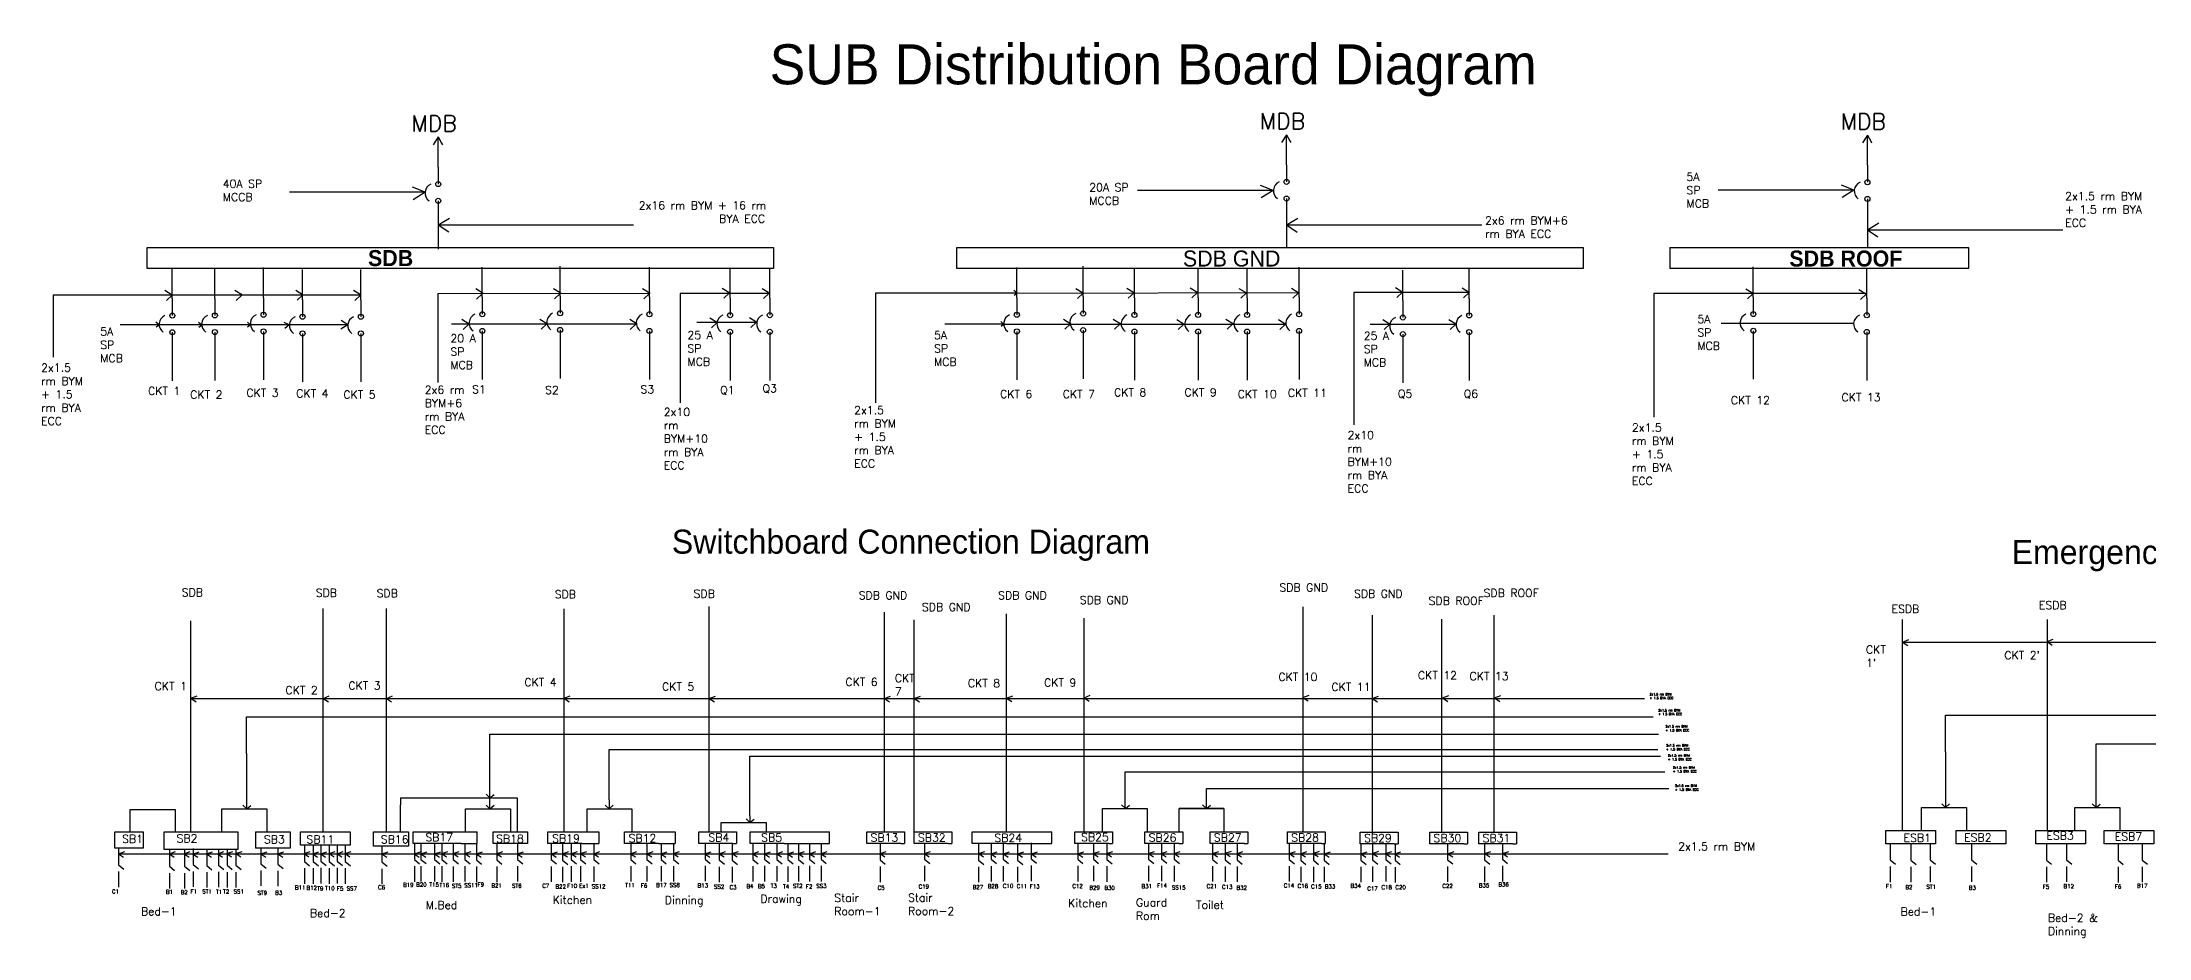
# Model space of a CAD drawing. Header units: inches. Extents: x 2471 to 10798, y -852 to 2323.
# Drawn here: x 2471 to 5631, y -852 to 490 of the extents above; entities that cross this region are included whole.
import ezdxf

# ---------------------------------------------------------------- set-up
doc = ezdxf.new("R2010")
doc.units = ezdxf.units.IN
doc.header["$LTSCALE"] = 20
doc.header["$MEASUREMENT"] = 0
doc.layers.add('Sub Distribution Board', color=250, linetype='Continuous')
doc.layers.add('Switchboard', color=250, linetype='Continuous')
doc.styles.get("Standard").update_dxf_attribs({"font": 'simplex.shx', "height": 6})

# ---------------------------------------------------------------- blocks, each defined once
blk = doc.blocks.new('CKT Breaker')
at = {"layer": 'Sub Distribution Board'}
for p, q in [((0, -45.2), (0, 0)), ((0, -131.9), (0, -168.4))]:
    blk.add_line(p, q, dxfattribs=at)
at = {"layer": 'Switchboard'}
for p, q in [((0, -45.2), (0, -38.3)), ((0, -45.2), (0, -70.7)), ((0, -95.7), (0, -121.5)), ((0, -121.5), (0, -131.9))]:
    blk.add_line(p, q, dxfattribs=at)
for centre in [(0, -70.7), (0, -95.7)]:
    blk.add_circle(centre, 3.77, dxfattribs=at)
blk.add_arc((-5.5, -83.9), 14.3, 113.0456, 235.2664, dxfattribs=at)

msp = doc.modelspace()

# ---------------------------------------------------------------- linework, layer by layer
at = {"layer": 'Sub Distribution Board'}
for p, q in [((3065, 348.2), (3057.6, 336.4)), ((3065, 348.2), (3069.9, 339.1)), ((4337.3, 351.6), (4329.8, 339.7)), ((4337.3, 351.6), (4342.2, 342.4)), ((5208.4, 351), (5200.9, 339.2)), ((5208.4, 351), (5213.3, 341.8)), ((3069.9, 339.1), (3071.3, 336.5)), ((4342.2, 342.4), (4343.6, 339.8)), ((5213.3, 341.8), (5214.7, 339.3)), ((3045.2, 265.4), (2841.9, 265.4)), ((3045.2, 265.4), (3026.4, 272.8)), ((3045.2, 265.4), (3027.3, 254.2)), ((4317.1, 268.1), (4113.7, 268.1)), ((4317.1, 268.1), (4298.2, 275.5)), ((4317.1, 268.1), (4299.2, 256.9)), ((5188.2, 268.7), (4984.8, 268.7)), ((5188.2, 268.7), (5169.3, 276.1)), ((5188.2, 268.7), (5170.3, 257.5)), ((3065, 216.3), (3081.9, 226.6)), ((4337.3, 216.3), (4354.2, 226.6)), ((3065, 216.3), (3357.9, 216.3)), ((3065, 216.3), (3080.8, 205.8)), ((4337.3, 216.3), (4630.2, 216.3)), ((4337.3, 216.3), (4353, 205.7)), ((5208.4, 209.1), (5225.3, 219.3)), ((5208.4, 209.1), (5501.3, 209.1)), ((5208.4, 209.1), (5224.2, 198.5)), ((2628.6, 182.6), (3567.9, 182.6)), ((2628.6, 151.1), (2628.6, 182.6)), ((3567.9, 182.6), (3567.9, 151.1)), ((3842.7, 182.6), (4781.9, 182.6)), ((3842.7, 151.1), (3842.7, 182.6)), ((4781.9, 182.6), (4781.9, 151.1)), ((4912.2, 182.6), (5360.2, 182.6)), ((3567.9, 151.1), (2628.6, 151.1)), ((4781.9, 151.1), (3842.7, 151.1)), ((5360.2, 151.1), (4912.2, 151.1)), ((2949.1, 111.3), (2487.4, 111.3)), ((2487.4, 111.3), (2487.4, 17.9)), ((2666.2, 111.3), (2655, 118.2)), ((2666.2, 111.3), (2657.7, 103.3)), ((2771.3, 111.3), (2760.1, 118.2)), ((2770.5, 111), (2762, 103)), ((2862.6, 111.3), (2851.3, 118.2)), ((2861.8, 111.4), (2853.2, 103.4)), ((2949.3, 111.3), (2938.1, 118.2)), ((2948.6, 110.9), (2940, 103)), ((3064.5, 113.5), (3064.5, 15.3)), ((3132.5, 113.5), (3121.3, 120.4)), ((3130.9, 113), (3122.4, 105.1)), ((3249.3, 113.5), (3238, 120.4)), ((3248.1, 113.4), (3239.6, 105.5)), ((3382.6, 113.5), (3371.4, 120.4)), ((3381.6, 113.6), (3373.1, 105.6)), ((3502.2, 114), (3491, 121)), ((3501.6, 114.5), (3493.1, 106.5)), ((3562.1, 113.7), (3550.9, 120.6)), ((3561.5, 114.2), (3553, 106.2)), ((3933, 114.1), (3928.3, 118.1)), ((3933, 114.1), (3928.6, 110.8)), ((4032.6, 113.6), (4021.4, 120.5)), ((4032, 114), (4023.5, 106.1)), ((4109.1, 114.2), (4097.8, 121.2)), ((4108.5, 114.7), (4099.9, 106.7)), ((4204.1, 114.8), (4192.9, 121.7)), ((4203.5, 115.2), (4195, 107.3)), ((4277.6, 113.9), (4266.4, 120.8)), ((4277, 114.4), (4268.5, 106.4)), ((4355.8, 114.3), (4344.5, 121.3)), ((4355.2, 114.8), (4346.7, 106.8)), ((4511.7, 115.2), (4500.5, 122.2)), ((4511.2, 115.7), (4502.6, 107.7)), ((4611.6, 114.5), (4600.4, 121.5)), ((4611, 115), (4602.5, 107)), ((5037.5, 113.1), (5026.3, 120)), ((5036.9, 113.5), (5028.4, 105.6)), ((5207, 112.3), (5195.7, 119.3)), ((5206.4, 112.8), (5197.9, 104.8)), ((2929.3, 66.4), (2587.9, 66.4)), ((2646.4, 66.4), (2641.4, 66.4)), ((2646.4, 66.4), (2641.6, 70.4)), ((2646.4, 66.4), (2642, 63.1)), ((2710.2, 66.2), (2705.5, 70.2)), ((2710.2, 66.2), (2705.8, 62.8)), ((2783.4, 66.5), (2778.7, 70.5)), ((2783.4, 66.5), (2779, 63.1)), ((2841.6, 66.4), (2833.7, 70.3)), ((2841.6, 66.4), (2834.7, 60.9)), ((2929.3, 66.4), (2919.1, 60)), ((2929.3, 66.4), (2919.5, 73.3)), ((3363.4, 67.8), (3085.1, 67.8)), ((3111.6, 67.8), (3100.4, 74.7)), ((3111, 67.6), (3102.5, 59.6)), ((3228.7, 67.8), (3217.5, 74.7)), ((3228.1, 68.2), (3219.6, 60.3)), ((3363.4, 67.8), (3352.2, 74.7)), ((3361.1, 67.6), (3352.6, 59.6)), ((3483.7, 69.5), (3472.5, 76.4)), ((3483.2, 69.9), (3474.6, 62)), ((3543, 69.9), (3531.8, 76.9)), ((3542.4, 70.4), (3533.9, 62.4)), ((3913.4, 67.6), (3908.7, 71.6)), ((3913.4, 67.6), (3909, 64.2)), ((4013.9, 67.8), (4002.6, 74.8)), ((4013.3, 68.3), (4004.8, 60.3)), ((4088.5, 67.8), (4077.3, 74.8)), ((4087.9, 68.3), (4079.4, 60.3)), ((4183.9, 67.3), (4172.7, 74.2)), ((4183.4, 67.8), (4174.8, 59.8)), ((4257.5, 67.8), (4246.3, 74.8)), ((4256.9, 68.3), (4248.4, 60.3)), ((4336.4, 67.3), (4325.2, 74.2)), ((4335.9, 67.8), (4327.3, 59.8)), ((4492.7, 67), (4481.5, 74)), ((4492.1, 67.5), (4483.6, 59.5)), ((4591.9, 67), (4580.7, 74)), ((4591.3, 67.5), (4582.8, 59.5)), ((3064.5, 15.3), (3064.5, -19.8)), ((3092.3, -693.3), (3099.6, -693.3)), ((3099.6, -710.6), (3092.3, -710.6))]:
    msp.add_line(p, q, dxfattribs=at)
at = {"layer": 'Switchboard'}
for p, q in [((4912.2, 182.6), (4912.2, 151.1)), ((5360.2, 182.6), (5360.2, 151.1)), ((3064.5, 113.5), (3381.7, 114)), ((3562.3, 113.5), (3427.6, 113.5)), ((3427.6, 113.5), (3427.6, -50.5)), ((3932.9, 114.1), (3720.8, 114.1)), ((3720.8, 114.1), (3720.8, -50.5)), ((3932.9, 114.3), (4356, 114.9)), ((4611.3, 115.3), (4438.4, 115.3)), ((4438.4, 115.3), (4438.4, -83.3)), ((4917.3, 113.4), (4888.3, 113.4)), ((4888.3, 113.4), (4888.3, -71.6)), ((5207.5, 113.4), (4917.3, 113.4)), ((3464.2, 70.2), (3452.9, 70.2)), ((3542.7, 70.2), (3464.2, 70.2)), ((3913.1, 67.7), (3825, 67.7)), ((3913.4, 67.6), (4336.3, 67.6)), ((4462.7, 67.6), (4591.4, 67.6)), ((5187.7, 68.5), (4989, 68.5)), ((2694.1, -470.7), (2694.1, -377.3)), ((2892.4, -470.7), (2892.4, -358.4)), ((2987.3, -470.7), (2987.3, -358.5)), ((3253.7, -470.7), (3253.7, -358.9)), ((3471.5, -470.5), (3471.5, -355.5)), ((3734.1, -470.5), (3734.1, -364.2)), ((3778.7, -470.5), (3778.7, -375.8)), ((3917.1, -470.5), (3917.1, -366.8)), ((4033.7, -470.5), (4033.7, -373)), ((4362.4, -470.5), (4362.4, -356.2)), ((4466.4, -474.2), (4466.4, -368.7)), ((4569.9, -471.2), (4569.9, -374.7)), ((4648.5, -471.2), (4648.5, -368.7)), ((5260.8, -468.7), (5260.8, -375.2)), ((5478.7, -468.7), (5478.7, -375.2)), ((5260.8, -408.9), (6884.4, -408.9)), ((5261.2, -408.8), (5270.4, -405.2)), ((5261.2, -408.8), (5268.9, -414)), ((5477.8, -408.2), (5487, -404.6)), ((5477.8, -408.2), (5485.5, -413.3)), ((2694.1, -509), (2694.1, -470.7)), ((2892.4, -509), (2892.4, -470.7)), ((2987.3, -509), (2987.3, -470.7)), ((3253.7, -509), (3253.7, -470.7)), ((3471.5, -508.8), (3471.5, -470.5)), ((3734.1, -508.8), (3734.1, -470.5)), ((3778.7, -508.8), (3778.7, -470.5)), ((3917.1, -508.8), (3917.1, -470.5)), ((4033.7, -508.8), (4033.7, -470.5)), ((4362.4, -508.8), (4362.4, -470.5)), ((4569.9, -509.5), (4569.9, -471.2)), ((4648.5, -509.5), (4648.5, -471.2)), ((5260.8, -507), (5260.8, -468.7)), ((5478.7, -507), (5478.7, -468.7)), ((2694.1, -493.1), (2703.3, -489.6)), ((2694.1, -493.1), (2701.8, -498.3)), ((2694.1, -493.6), (3734.3, -493.6)), ((2892.4, -493.3), (2901.6, -489.7)), ((2892.4, -493.3), (2900.2, -498.4)), ((2987.3, -493.3), (2996.5, -489.7)), ((2987.3, -493.3), (2995.1, -498.5)), ((3253.7, -493.2), (3262.9, -489.6)), ((3253.7, -493.2), (3261.4, -498.4)), ((3471.5, -493.5), (3480.7, -490)), ((3471.5, -493.5), (3479.3, -498.7)), ((3734.1, -493.4), (3743.3, -489.8)), ((3734.1, -493.4), (3741.8, -498.5)), ((3734.1, -493.4), (4874.1, -493.4)), ((3779, -493.6), (3788.2, -490)), ((3779, -493.6), (3786.8, -498.7)), ((3917.3, -492.9), (3926.5, -489.3)), ((3917.3, -492.9), (3925, -498.1)), ((4033.6, -492.3), (4042.8, -488.7)), ((4033.6, -492.3), (4041.4, -497.4)), ((4361.8, -491.9), (4371, -488.3)), ((4361.8, -491.9), (4369.5, -497.1)), ((4465.8, -493.3), (4475, -489.8)), ((4465.8, -493.3), (4473.5, -498.5)), ((4466.4, -512.5), (4466.4, -474.2)), ((4571.2, -492.6), (4580.4, -489)), ((4571.2, -492.6), (4578.9, -497.8)), ((4649.2, -492.6), (4658.4, -489)), ((4649.2, -492.6), (4656.9, -497.8)), ((2694.1, -553.8), (2694.1, -509)), ((2777.6, -575.7), (2777.6, -520.9)), ((2777.6, -520.9), (4887.2, -520.9)), ((2892.4, -553.8), (2892.4, -509)), ((2987.3, -553.8), (2987.3, -509)), ((3253.7, -553.8), (3253.7, -509)), ((3471.5, -553.6), (3471.5, -508.8)), ((3734.1, -553.6), (3734.1, -508.8)), ((3778.7, -553.6), (3778.7, -508.8)), ((3917.1, -553.6), (3917.1, -508.8)), ((4033.7, -553.6), (4033.7, -508.8)), ((4362.4, -553.6), (4362.4, -508.8)), ((4466.4, -557.2), (4466.4, -512.5)), ((4569.9, -554.3), (4569.9, -509.5)), ((4648.5, -554.3), (4648.5, -509.5)), ((5260.8, -551.7), (5260.8, -507)), ((5325.3, -573.4), (5325.3, -518.6)), ((5325.3, -518.6), (6882.3, -518.6)), ((5478.7, -551.7), (5478.7, -507)), ((2694.1, -592.4), (2694.1, -553.8)), ((2892.4, -592.4), (2892.4, -553.8)), ((2987.3, -592.4), (2987.3, -553.8)), ((3142.4, -601), (3142.4, -547.1)), ((3142.4, -547.1), (4895, -547.1)), ((3253.7, -592.4), (3253.7, -553.8)), ((3471.5, -592.1), (3471.5, -553.6)), ((3734.1, -592.1), (3734.1, -553.6)), ((3778.7, -592.1), (3778.7, -553.6)), ((3917.1, -592.1), (3917.1, -553.6)), ((4033.7, -592.1), (4033.7, -553.6)), ((4362.4, -592.1), (4362.4, -553.6)), ((4466.4, -595.8), (4466.4, -557.2)), ((4569.9, -592.9), (4569.9, -554.3)), ((4648.5, -592.9), (4648.5, -554.3)), ((5260.8, -590.3), (5260.8, -551.7)), ((5478.7, -590.3), (5478.7, -551.7)), ((5551.4, -615.3), (5551.4, -561.4)), ((5551.4, -561.4), (6882.3, -561.4)), ((2694.1, -693.3), (2694.1, -592.4)), ((2777.6, -575.7), (2777.6, -659.1)), ((2892.4, -693.3), (2892.4, -592.4)), ((2987.3, -693.3), (2987.3, -592.4)), ((3253.7, -693.3), (3253.7, -592.4)), ((3321.5, -636), (3321.5, -569.8)), ((3321.5, -569.8), (4894.3, -569.8)), ((3471.5, -693.1), (3471.5, -592.1)), ((3532.3, -669.5), (3532.3, -579.7)), ((3532.3, -579.7), (4897.9, -579.7)), ((3734.1, -693.1), (3734.1, -592.1)), ((3778.7, -693.1), (3778.7, -592.1)), ((3917.1, -693.1), (3917.1, -592.1)), ((4033.7, -693.1), (4033.7, -592.1)), ((4362.4, -693.1), (4362.4, -592.1)), ((4466.4, -696.7), (4466.4, -595.8)), ((4569.9, -693.8), (4569.9, -592.9)), ((4648.5, -693.8), (4648.5, -592.9)), ((5260.8, -691.2), (5260.8, -590.3)), ((5325.3, -573.4), (5325.3, -656.7)), ((5478.7, -691.2), (5478.7, -590.3)), ((3142.4, -658.8), (3142.4, -601)), ((3778.7, -601), (3778.7, -601)), ((4095.1, -658.6), (4095.1, -603.5)), ((4095.1, -603.5), (4904.8, -603.5)), ((4217.1, -658.6), (4217.1, -628.3)), ((4217.1, -628.3), (4910.7, -628.3)), ((5551.4, -656.8), (5551.4, -615.3)), ((2602.9, -694.5), (2602.9, -660)), ((2602.9, -660), (2670.2, -660)), ((2670.2, -660), (2670.3, -660)), ((2670.3, -660), (2670.3, -694.5)), ((2740.5, -693.6), (2740.5, -659.1)), ((2740.5, -659.1), (2807.8, -659.1)), ((2777.9, -659.1), (2772.1, -653.6)), ((2777.9, -659.1), (2784.1, -653.8)), ((2807.8, -659.1), (2807.9, -659.1)), ((2807.9, -659.1), (2807.9, -693.6)), ((3008.5, -642.6), (3183.4, -642.6)), ((3008.5, -642.6), (3008.5, -653.1)), ((3008.5, -693.3), (3008.5, -653.1)), ((3105.9, -693.3), (3105.9, -658.8)), ((3105.9, -658.8), (3173.2, -658.8)), ((3142.5, -642.6), (3136.7, -637.1)), ((3142.5, -658.8), (3136.8, -653.3)), ((3142.5, -642.6), (3148.7, -637.4)), ((3142.5, -658.8), (3148.7, -653.6)), ((3173.2, -658.8), (3173.3, -658.8)), ((3173.3, -658.8), (3173.3, -693.3)), ((3183.4, -642.6), (3183.4, -653.1)), ((3183.4, -653.1), (3183.4, -693.3)), ((3288.1, -693.3), (3288.1, -658.8)), ((3288.1, -658.8), (3355.4, -658.8)), ((3321.2, -658.8), (3315.5, -653.3)), ((3321.2, -658.8), (3327.5, -653.6)), ((3321.5, -645.6), (3321.5, -636)), ((3321.5, -645.6), (3321.5, -658.8)), ((3355.4, -658.8), (3355.4, -693.3)), ((4061, -693.1), (4061, -658.6)), ((4061, -658.6), (4128.3, -658.6)), ((4095.5, -658.4), (4089.8, -653)), ((4095.5, -658.4), (4101.7, -653.2)), ((4128.3, -658.6), (4128.3, -693.1)), ((4176, -693.1), (4176, -658.6)), ((4176, -658.6), (4243.3, -658.6)), ((4243.3, -658.6), (4176, -658.6)), ((4217.2, -658.5), (4211.4, -653)), ((4217.2, -658.5), (4223.4, -653.2)), ((4243.3, -658.6), (4243.3, -693.1)), ((4243.3, -658.6), (4243.3, -658.6)), ((5289.6, -691.2), (5289.6, -656.7)), ((5289.6, -656.7), (5356.9, -656.7)), ((5325.5, -656.7), (5319.8, -651.2)), ((5325.5, -656.7), (5331.7, -651.5)), ((5356.9, -656.7), (5356.9, -691.2)), ((5519.6, -691.2), (5519.6, -656.7)), ((5519.6, -656.7), (5586.9, -656.7)), ((5551.5, -656.9), (5545.7, -651.5)), ((5551.5, -656.9), (5557.7, -651.7)), ((5587, -656.7), (5587, -691.2)), ((2622.5, -693.3), (2622.5, -717.8)), ((2790.8, -693.3), (2790.8, -717.7)), ((3099.6, -693.3), (3121, -693.3)), ((3121, -693.3), (3123.3, -693.3)), ((3123.3, -710.6), (3123.3, -693.3)), ((3280.6, -693.3), (3305.7, -693.3)), ((3305.7, -693.3), (3305.7, -710.8)), ((3395.2, -693.1), (3420.3, -693.1)), ((3420.3, -693.1), (3420.3, -710.6)), ((3489.4, -693.1), (3489.4, -679.5)), ((3489.4, -679.5), (3556.7, -679.5)), ((3507, -693.1), (3512.5, -693.1)), ((3512.5, -693.1), (3512.5, -710.6)), ((3532.5, -679.5), (3526.8, -674)), ((3532.3, -669.5), (3532.3, -679.5)), ((3532.5, -679.5), (3538.8, -674.3)), ((3556.7, -679.5), (3556.8, -691.8)), ((3556.8, -691.8), (3556.8, -693.1)), ((3584, -693.1), (3609.1, -693.1)), ((3609.1, -693.1), (3651.9, -693.1)), ((3651.9, -710.6), (3651.9, -693.1)), ((3758.9, -693.1), (3764.4, -693.1)), ((3764.4, -693.1), (3764.4, -710.6)), ((3829.9, -693.1), (3835.4, -693.1)), ((3835.4, -693.1), (3835.4, -710.6)), ((3917.1, -693.1), (3942.2, -693.1)), ((3942.2, -693.1), (3985, -693.1)), ((3985, -710.6), (3985, -693.1)), ((4070.9, -693.1), (4076.4, -693.1)), ((4076.4, -693.1), (4076.4, -710.6)), ((4176, -693.1), (4181.5, -693.1)), ((4181.5, -693.1), (4181.5, -710.6)), ((4273.8, -693.1), (4279.3, -693.1)), ((4279.3, -693.1), (4279.3, -710.6)), ((4389.7, -693.1), (4395.2, -693.1)), ((4395.2, -693.1), (4395.2, -710.6)), ((4498.9, -693.8), (4504.4, -693.8)), ((4504.4, -693.8), (4504.4, -711.3)), ((4603.2, -693.8), (4608.7, -693.8)), ((4608.7, -693.8), (4608.7, -711.3)), ((4676.7, -693.8), (4682.2, -693.8)), ((4682.2, -693.8), (4682.2, -711.3)), ((2585.6, -718.6), (2585.6, -742.9)), ((2585.6, -726.1), (2594.8, -723)), ((2585.6, -726.1), (3727.8, -726.1)), ((2585.6, -726.1), (2592.9, -731.1)), ((2661.8, -720.7), (2661.8, -745)), ((2661.8, -726.1), (2671, -723)), ((2661.8, -726.1), (2669.1, -731.1)), ((2683.9, -726.1), (2693.1, -723)), ((2683.9, -726.1), (2691.2, -731.1)), ((2684.5, -720.7), (2684.5, -745)), ((2697.1, -726.6), (2706.3, -723.5)), ((2697.1, -726.6), (2704.3, -731.5)), ((2697.4, -718.2), (2697.4, -742.5)), ((2717.4, -726.4), (2726.6, -723.3)), ((2717.4, -726.4), (2724.7, -731.3)), ((2717.7, -719.5), (2717.7, -743.7)), ((2734.3, -726.1), (2743.5, -723)), ((2734.3, -726.1), (2741.6, -731.1)), ((2735.5, -718.8), (2735.5, -743.1)), ((2747.7, -725.9), (2756.9, -722.8)), ((2747.7, -725.9), (2755, -730.8)), ((2748.3, -719.3), (2748.3, -743.5)), ((2761.6, -719.3), (2761.6, -743.5)), ((2761.6, -726), (2770.8, -722.9)), ((2761.6, -726), (2768.9, -730.9)), ((2798.9, -717), (2798.9, -741.3)), ((2799.1, -726.2), (2808.3, -723.1)), ((2799.1, -726.2), (2806.4, -731.1)), ((2824.3, -717.4), (2824.3, -741.6)), ((2824.4, -726.2), (2833.6, -723.1)), ((2824.4, -726.2), (2831.7, -731.1)), ((2863.8, -725.9), (2873, -722.8)), ((2863.8, -725.9), (2871, -730.9)), ((2864.2, -713.7), (2864.2, -737.9)), ((2876.8, -726.4), (2886.1, -723.3)), ((2876.8, -726.4), (2884.1, -731.3)), ((2877.4, -713.7), (2877.4, -737.9)), ((2888.7, -726.2), (2897.9, -723.1)), ((2888.7, -726.2), (2896, -731.1)), ((2889.1, -713.2), (2889.1, -737.5)), ((2901.4, -713.7), (2901.4, -737.9)), ((2901.4, -726), (2910.6, -722.9)), ((2901.4, -726), (2908.7, -730.9)), ((2913.3, -726.1), (2922.5, -723)), ((2913.3, -726.1), (2920.5, -731)), ((2913.6, -713.2), (2913.6, -737.5)), ((2925.2, -726), (2934.5, -722.9)), ((2925.2, -726), (2932.5, -730.9)), ((2925.3, -713.7), (2925.3, -737.9)), ((2980.4, -714.2), (2980.4, -738.5)), ((2980.6, -726.2), (2989.8, -723.1)), ((2980.6, -726.2), (2987.9, -731.1)), ((3028.9, -726.2), (3038.2, -723.1)), ((3028.9, -726.2), (3036.2, -731.1)), ((3029.2, -710.6), (3029.2, -734.9)), ((3038.8, -710.3), (3038.8, -734.6)), ((3039.1, -726.2), (3048.3, -723.1)), ((3039.1, -726.2), (3046.3, -731.1)), ((3059.4, -710.4), (3059.4, -734.7)), ((3059.5, -726.2), (3068.8, -723.1)), ((3059.5, -726.2), (3066.8, -731.1)), ((3070.3, -710.6), (3070.3, -734.9)), ((3070.3, -726), (3079.5, -722.9)), ((3070.3, -726), (3077.5, -730.9)), ((3087.3, -710.7), (3087.3, -735)), ((3087.4, -726), (3096.6, -722.9)), ((3087.4, -726), (3094.7, -730.9)), ((3099.6, -710.6), (3123.3, -710.6)), ((3104.8, -710.4), (3104.8, -734.7)), ((3105, -725.8), (3114.2, -722.7)), ((3105, -725.8), (3112.2, -730.7)), ((3122.1, -726.2), (3131.3, -723.1)), ((3122.1, -726.2), (3129.4, -731.1)), ((3122.2, -711.2), (3122.2, -710.6)), ((3122.2, -711.2), (3122.2, -735.4)), ((3152.5, -726.1), (3161.7, -723)), ((3152.5, -726.1), (3159.8, -731)), ((3152.7, -711.1), (3152.7, -735.4)), ((3183.6, -726.2), (3192.8, -723.1)), ((3183.6, -726.2), (3190.9, -731.1)), ((3183.8, -710.4), (3183.8, -734.6)), ((3234.6, -710.7), (3234.6, -735)), ((3234.7, -726.4), (3243.9, -723.3)), ((3234.7, -726.4), (3241.9, -731.3)), ((3251.6, -711.5), (3251.6, -735.8)), ((3251.6, -726.1), (3260.8, -723)), ((3251.6, -726.1), (3258.9, -731)), ((3264.5, -710.6), (3264.5, -734.8)), ((3264.6, -726.1), (3273.8, -723)), ((3264.6, -726.1), (3271.9, -731)), ((3278.5, -726), (3287.7, -722.9)), ((3278.5, -726), (3285.7, -730.9)), ((3278.6, -710.6), (3278.6, -734.8)), ((3280.6, -710.8), (3305.7, -710.8)), ((3298.3, -710.7), (3298.3, -735)), ((3298.3, -726.1), (3307.5, -723)), ((3298.3, -726.1), (3305.5, -731)), ((3353.5, -726.1), (3362.7, -723)), ((3353.5, -726.1), (3360.8, -731)), ((3353.6, -710.5), (3353.6, -734.8)), ((3377.8, -710.5), (3377.8, -734.8)), ((3377.9, -726.1), (3387.1, -723)), ((3377.9, -726.1), (3385.1, -731)), ((3395.2, -710.6), (3420.3, -710.6)), ((3398.9, -726.2), (3408.1, -723.2)), ((3398.9, -726.2), (3406.1, -731.2)), ((3399.1, -710.5), (3399.1, -734.8)), ((3417.6, -726), (3426.8, -722.9)), ((3417.6, -726), (3424.8, -730.9)), ((3417.7, -710.5), (3417.7, -734.8)), ((3464.9, -726.2), (3474.1, -723.2)), ((3464.9, -726.2), (3472.1, -731.2)), ((3465.1, -710), (3465.1, -734.3)), ((3486.5, -711.3), (3486.5, -735.5)), ((3486.5, -726.1), (3495.7, -723)), ((3486.5, -726.1), (3493.8, -731)), ((3505.9, -711.7), (3505.9, -736)), ((3505.9, -726), (3515.1, -722.9)), ((3505.9, -726), (3513.1, -730.9)), ((3507, -710.6), (3512.5, -710.6)), ((3536.6, -726.1), (3545.8, -723)), ((3536.6, -726.1), (3543.8, -731)), ((3536.7, -710.5), (3536.7, -734.8)), ((3554.3, -710.2), (3554.3, -734.5)), ((3554.3, -726.2), (3563.5, -723.1)), ((3554.3, -726.2), (3561.6, -731.1)), ((3572.8, -710.5), (3572.8, -734.8)), ((3572.8, -726.1), (3582, -723)), ((3572.8, -726.1), (3580, -731)), ((3584, -710.6), (3609.1, -710.6)), ((3589.2, -710.8), (3589.2, -735)), ((3589.2, -726.1), (3598.4, -723.1)), ((3589.2, -726.1), (3596.5, -731.1)), ((3605.2, -726), (3614.4, -722.9)), ((3605.2, -726), (3612.4, -730.9)), ((3605.3, -710.5), (3605.3, -734.8)), ((3609.1, -710.6), (3651.9, -710.6)), ((3622, -710.2), (3622, -734.5)), ((3622, -726.1), (3631.2, -723)), ((3622, -726.1), (3629.3, -731)), ((3638.9, -726.1), (3648.1, -723)), ((3638.9, -726.1), (3646.2, -731)), ((3639.1, -710.2), (3639.1, -734.5)), ((3727.6, -711.1), (3727.6, -735.4)), ((3727.6, -726), (3736.8, -722.9)), ((3727.6, -726), (3734.9, -730.9)), ((3727.6, -726.1), (4909.6, -726.1)), ((3758.9, -710.6), (3764.4, -710.6)), ((3794.2, -709.9), (3794.2, -734.1)), ((3794.2, -726), (3803.4, -722.9)), ((3794.2, -726), (3801.5, -730.9)), ((3829.9, -710.6), (3835.4, -710.6)), ((3875.4, -711.3), (3875.4, -735.6)), ((3875.7, -726), (3884.9, -722.9)), ((3875.7, -726), (3883, -730.9)), ((3894.1, -710.2), (3894.1, -734.5)), ((3894.2, -726.2), (3903.4, -723.2)), ((3894.2, -726.2), (3901.4, -731.2)), ((3912.3, -710.2), (3912.3, -734.5)), ((3912.6, -726.5), (3921.8, -723.4)), ((3912.6, -726.5), (3919.9, -731.4)), ((3917.1, -710.6), (3942.2, -710.6)), ((3933.8, -711.3), (3933.8, -735.6)), ((3934, -726.5), (3943.2, -723.4)), ((3934, -726.5), (3941.3, -731.4)), ((3942.2, -710.6), (3985, -710.6)), ((3954.2, -709.6), (3954.2, -733.9)), ((3954.6, -726.5), (3963.8, -723.4)), ((3954.6, -726.5), (3961.9, -731.4)), ((4024, -710.1), (4024, -734.4)), ((4024.2, -726.5), (4033.4, -723.4)), ((4024.2, -726.5), (4031.5, -731.4)), ((4047.2, -725.7), (4056.5, -722.6)), ((4047.2, -725.7), (4054.5, -730.6)), ((4047.5, -709.9), (4047.5, -734.2)), ((4067.6, -726), (4076.8, -722.9)), ((4067.6, -726), (4074.8, -730.9)), ((4067.9, -710.6), (4067.9, -734.9)), ((4070.9, -710.6), (4076.4, -710.6)), ((4130.2, -726), (4139.4, -722.9)), ((4130.2, -726), (4137.5, -730.9)), ((4130.4, -710.1), (4130.4, -734.4)), ((4149.2, -726), (4158.4, -722.9)), ((4149.2, -726), (4156.5, -730.9)), ((4149.7, -709.7), (4149.7, -734)), ((4168.7, -726), (4177.9, -722.9)), ((4168.7, -726), (4176, -730.9)), ((4168.9, -710.1), (4168.9, -734.4)), ((4176, -710.6), (4181.5, -710.6)), ((4226.1, -710.3), (4226.1, -734.6)), ((4226.6, -725.8), (4235.8, -722.7)), ((4226.6, -725.8), (4233.8, -730.7)), ((4245.1, -710.9), (4245.1, -735.2)), ((4245.4, -725.4), (4254.6, -722.4)), ((4245.4, -725.4), (4252.7, -730.4)), ((4262.5, -726.1), (4271.7, -723)), ((4262.5, -726.1), (4269.8, -731)), ((4263, -710.9), (4263, -735.2)), ((4273.8, -710.6), (4279.3, -710.6)), ((4341.1, -710.4), (4341.1, -734.7)), ((4341.5, -725.8), (4350.7, -722.7)), ((4341.5, -725.8), (4348.7, -730.7)), ((4358.5, -726.1), (4367.7, -723)), ((4358.5, -726.1), (4365.7, -731)), ((4358.6, -711.3), (4358.6, -735.6)), ((4377.4, -725.6), (4386.6, -722.5)), ((4377.4, -725.6), (4384.6, -730.5)), ((4377.5, -711.3), (4377.5, -735.6)), ((4389.7, -710.6), (4395.2, -710.6)), ((4393.6, -711.3), (4393.6, -735.6)), ((4393.8, -726.4), (4403, -723.3)), ((4393.8, -726.4), (4401.1, -731.3)), ((4448.9, -711.3), (4448.9, -735.6)), ((4449.1, -726.4), (4458.3, -723.3)), ((4449.1, -726.4), (4456.4, -731.3)), ((4466.4, -710.9), (4466.4, -735.2)), ((4466.4, -725.6), (4475.6, -722.5)), ((4466.4, -725.6), (4473.6, -730.5)), ((4485.8, -725.8), (4495, -722.7)), ((4485.8, -725.8), (4493.1, -730.7)), ((4486.3, -710.5), (4486.3, -734.8)), ((4498.9, -711.3), (4504.4, -711.3)), ((4499.6, -726.4), (4508.8, -723.3)), ((4499.6, -726.4), (4506.8, -731.3)), ((4499.9, -711.7), (4499.9, -736)), ((4578.7, -710.8), (4578.7, -735.1)), ((4579.1, -726.1), (4588.4, -723)), ((4579.1, -726.1), (4586.4, -731)), ((4603.2, -711.3), (4608.7, -711.3)), ((4634, -711.1), (4634, -735.3)), ((4634.6, -725.7), (4643.8, -722.6)), ((4634.6, -725.7), (4641.9, -730.6)), ((4661, -710.1), (4661, -734.4)), ((4661.4, -725.7), (4670.6, -722.6)), ((4661.4, -725.7), (4668.7, -730.6)), ((4676.7, -711.3), (4682.2, -711.3)), ((5242.7, -711.1), (5242.7, -735.4)), ((5273.5, -711.5), (5273.5, -735.8)), ((5302.7, -711.1), (5302.7, -735.4)), ((5364.5, -711), (5364.5, -735.3)), ((5476.8, -711.3), (5476.8, -735.6)), ((5507.2, -711), (5507.2, -735.3)), ((5584.3, -711.6), (5584.3, -735.8)), ((5620.7, -711.3), (5620.7, -735.6)), ((2585.6, -742.9), (2593.5, -749.3)), ((2585.6, -752.9), (2585.6, -776.1)), ((2661.8, -745), (2669.7, -751.4)), ((2661.8, -755.1), (2661.8, -778.2)), ((2684.5, -745), (2692.4, -751.4)), ((2684.5, -755.1), (2684.5, -778.2)), ((2697.4, -742.5), (2705.3, -749)), ((2697.4, -752.6), (2697.4, -775.7)), ((2717.7, -743.7), (2725.5, -750.2)), ((2717.7, -753.8), (2717.7, -777)), ((2735.5, -743.1), (2743.3, -749.6)), ((2735.5, -753.2), (2735.5, -776.3)), ((2748.3, -743.5), (2756.1, -750)), ((2748.3, -753.6), (2748.3, -776.8)), ((2761.6, -743.5), (2769.5, -750)), ((2761.6, -753.6), (2761.6, -776.8)), ((2798.9, -741.3), (2806.8, -747.7)), ((2798.9, -751.4), (2798.9, -774.5)), ((2824.3, -741.6), (2832.2, -748.1)), ((2824.3, -751.7), (2824.3, -774.9)), ((2864.2, -737.9), (2872.1, -744.4)), ((2864.2, -748), (2864.2, -771.2)), ((2877.4, -737.9), (2885.3, -744.4)), ((2877.4, -748), (2877.4, -771.2)), ((2889.1, -737.5), (2897, -743.9)), ((2889.1, -747.5), (2889.1, -770.7)), ((2901.4, -737.9), (2909.2, -744.4)), ((2901.4, -748), (2901.4, -771.2)), ((2913.6, -737.5), (2921.5, -743.9)), ((2913.6, -747.5), (2913.6, -770.7)), ((2925.3, -737.9), (2933.2, -744.4)), ((2925.3, -748), (2925.3, -771.2)), ((2980.4, -738.5), (2988.2, -744.9)), ((2980.4, -748.6), (2980.4, -771.7)), ((3029.2, -734.9), (3037, -741.3)), ((3029.2, -745), (3029.2, -768.1)), ((3038.8, -734.6), (3046.7, -741)), ((3038.8, -744.6), (3038.8, -767.8)), ((3059.4, -734.7), (3067.3, -741.2)), ((3059.4, -744.8), (3059.4, -767.9)), ((3070.3, -734.9), (3078.2, -741.3)), ((3070.3, -745), (3070.3, -768.1)), ((3087.3, -735), (3095.2, -741.4)), ((3087.3, -745.1), (3087.3, -768.2)), ((3104.8, -734.7), (3112.7, -741.2)), ((3104.8, -744.8), (3104.8, -767.9)), ((3122.2, -735.4), (3130.1, -741.9)), ((3122.2, -745.5), (3122.2, -768.7)), ((3152.7, -735.4), (3160.6, -741.9)), ((3152.7, -745.5), (3152.7, -768.6)), ((3183.8, -734.6), (3191.7, -741.1)), ((3183.8, -744.7), (3183.8, -767.9)), ((3234.6, -735), (3242.4, -741.5)), ((3234.6, -745.1), (3234.6, -768.2)), ((3251.6, -735.8), (3259.4, -742.2)), ((3251.6, -745.8), (3251.6, -769)), ((3264.5, -734.8), (3272.4, -741.3)), ((3264.5, -744.9), (3264.5, -768.1)), ((3278.6, -734.8), (3286.4, -741.3)), ((3278.6, -744.9), (3278.6, -768.1)), ((3298.3, -735), (3306.2, -741.5)), ((3298.3, -745.1), (3298.3, -768.2)), ((3353.6, -734.8), (3361.4, -741.3)), ((3353.6, -744.9), (3353.6, -768)), ((3377.8, -734.8), (3385.7, -741.3)), ((3377.8, -744.9), (3377.8, -768)), ((3399.1, -734.8), (3407, -741.3)), ((3399.1, -744.9), (3399.1, -768)), ((3417.7, -734.8), (3425.6, -741.3)), ((3417.7, -744.9), (3417.7, -768)), ((3465.1, -734.3), (3472.9, -740.7)), ((3465.1, -744.4), (3465.1, -767.5)), ((3486.5, -735.5), (3494.4, -742)), ((3486.5, -745.6), (3486.5, -768.8)), ((3505.9, -736), (3513.8, -742.4)), ((3505.9, -746), (3505.9, -769.2)), ((3536.7, -734.8), (3544.6, -741.2)), ((3536.7, -744.8), (3536.7, -768)), ((3554.3, -734.5), (3562.2, -740.9)), ((3554.3, -744.5), (3554.3, -767.7)), ((3572.8, -734.8), (3580.7, -741.2)), ((3572.8, -744.8), (3572.8, -768)), ((3589.2, -735), (3597.1, -741.5)), ((3589.2, -745.1), (3589.2, -768.3)), ((3605.3, -734.8), (3613.2, -741.2)), ((3605.3, -744.8), (3605.3, -768)), ((3622, -734.5), (3629.9, -740.9)), ((3622, -744.5), (3622, -767.7)), ((3639.1, -734.5), (3646.9, -740.9)), ((3639.1, -744.5), (3639.1, -767.7)), ((3727.6, -735.4), (3735.5, -741.9)), ((3727.6, -745.5), (3727.6, -768.6)), ((3794.2, -734.1), (3802.1, -740.6)), ((3794.2, -744.2), (3794.2, -767.4)), ((3875.4, -735.6), (3883.3, -742.1)), ((3875.4, -745.7), (3875.4, -768.8)), ((3894.1, -734.5), (3902, -741)), ((3894.1, -744.6), (3894.1, -767.7)), ((3912.3, -734.5), (3920.2, -741)), ((3912.3, -744.6), (3912.3, -767.7)), ((3933.8, -735.6), (3941.7, -742.1)), ((3933.8, -745.7), (3933.8, -768.8)), ((3954.2, -733.9), (3962.1, -740.4)), ((3954.2, -744), (3954.2, -767.1)), ((4024, -734.4), (4031.9, -740.8)), ((4024, -744.4), (4024, -767.6)), ((4047.5, -734.2), (4055.4, -740.6)), ((4047.5, -744.3), (4047.5, -767.4)), ((4067.9, -734.9), (4075.8, -741.3)), ((4067.9, -745), (4067.9, -768.1)), ((4130.4, -734.4), (4138.3, -740.9)), ((4130.4, -744.5), (4130.4, -767.6)), ((4149.7, -734), (4157.5, -740.5)), ((4149.7, -744.1), (4149.7, -767.2)), ((4168.9, -734.4), (4176.7, -740.9)), ((4168.9, -744.5), (4168.9, -767.6)), ((4226.1, -734.6), (4233.9, -741)), ((4226.1, -744.7), (4226.1, -767.8)), ((4245.1, -735.2), (4253, -741.6)), ((4245.1, -745.3), (4245.1, -768.4)), ((4263, -735.2), (4270.8, -741.6)), ((4263, -745.3), (4263, -768.4)), ((4341.1, -734.7), (4349, -741.1)), ((4341.1, -744.7), (4341.1, -767.9)), ((4358.6, -735.6), (4366.4, -742.1)), ((4358.6, -745.7), (4358.6, -768.8)), ((4377.5, -735.6), (4385.3, -742.1)), ((4377.5, -745.7), (4377.5, -768.8)), ((4393.6, -735.6), (4401.4, -742.1)), ((4393.6, -745.7), (4393.6, -768.8)), ((4448.9, -735.6), (4456.8, -742.1)), ((4448.9, -745.7), (4448.9, -768.8)), ((4466.4, -735.2), (4474.2, -741.6)), ((4466.4, -745.3), (4466.4, -768.4)), ((4486.3, -734.8), (4494.1, -741.2)), ((4486.3, -744.9), (4486.3, -768)), ((4499.9, -736), (4507.8, -742.5)), ((4499.9, -746.1), (4499.9, -769.2)), ((4578.7, -735.1), (4586.5, -741.5)), ((4578.7, -745.2), (4578.7, -768.3)), ((4634, -735.3), (4641.9, -741.8)), ((4634, -745.4), (4634, -768.6)), ((4661, -734.4), (4668.8, -740.8)), ((4661, -744.5), (4661, -767.6)), ((5242.7, -735.4), (5250.6, -741.9)), ((5242.7, -745.5), (5242.7, -768.6)), ((5273.5, -735.8), (5281.4, -742.3)), ((5273.5, -745.9), (5273.5, -769)), ((5302.7, -735.4), (5310.6, -741.9)), ((5302.7, -745.5), (5302.7, -768.6)), ((5364.5, -735.3), (5372.3, -741.8)), ((5364.5, -745.4), (5364.5, -768.5)), ((5476.8, -735.6), (5484.6, -742)), ((5476.8, -745.7), (5476.8, -768.8)), ((5507.2, -735.3), (5515.1, -741.8)), ((5507.2, -745.4), (5507.2, -768.5)), ((5584.3, -735.8), (5592.2, -742.3)), ((5584.3, -745.9), (5584.3, -769.1)), ((5620.7, -735.6), (5628.5, -742)), ((5620.7, -745.7), (5620.7, -768.8))]:
    msp.add_line(p, q, dxfattribs=at)
for points in [[(2622.5, -717.8), (2580, -717.8), (2580, -693.3), (2622.5, -693.3)], [(2790.8, -693.3), (2842.8, -693.3), (2842.8, -717.7), (2790.8, -717.7)], [(3092.3, -710.6), (3027.2, -710.6), (3027.2, -693.3), (3092.3, -693.3)], [(3280.6, -710.8), (3229.4, -710.8), (3229.4, -693.3), (3280.6, -693.3)], [(3395.2, -710.6), (3344.1, -710.6), (3344.1, -693.1), (3395.2, -693.1)], [(3507, -710.6), (3455.8, -710.6), (3455.8, -693.1), (3507, -693.1)], [(3584, -710.6), (3532.8, -710.6), (3532.8, -693.1), (3584, -693.1)], [(3758.9, -710.6), (3707.7, -710.6), (3707.7, -693.1), (3758.9, -693.1)], [(3829.9, -710.6), (3778.7, -710.6), (3778.7, -693.1), (3829.9, -693.1)], [(3917.1, -710.6), (3865.9, -710.6), (3865.9, -693.1), (3917.1, -693.1)], [(4070.9, -710.6), (4019.8, -710.6), (4019.8, -693.1), (4070.9, -693.1)], [(4176, -710.6), (4124.8, -710.6), (4124.8, -693.1), (4176, -693.1)], [(4273.8, -710.6), (4222.6, -710.6), (4222.6, -693.1), (4273.8, -693.1)], [(4389.7, -710.6), (4338.6, -710.6), (4338.6, -693.1), (4389.7, -693.1)], [(4498.9, -711.3), (4447.8, -711.3), (4447.8, -693.8), (4498.9, -693.8)], [(4603.2, -711.3), (4552, -711.3), (4552, -693.8), (4603.2, -693.8)], [(4676.7, -711.3), (4625.6, -711.3), (4625.6, -693.8), (4676.7, -693.8)]]:
    msp.add_lwpolyline(points, dxfattribs=at)
for points in [[(2654.2, -693.3), (2764.4, -693.3), (2764.4, -719.9), (2654.2, -719.9)], [(2858.3, -693.3), (2932.9, -693.3), (2932.9, -713.4), (2858.3, -713.4)], [(2967.9, -693.3), (3020.5, -693.3), (3020.5, -714.8), (2967.9, -714.8)], [(3147.5, -693.3), (3198.7, -693.3), (3198.7, -710.8), (3147.5, -710.8)], [(5236, -691.2), (5310.7, -691.2), (5310.7, -711.3), (5236, -711.3)], [(5341.3, -691.2), (5416, -691.2), (5416, -711.3), (5341.3, -711.3)], [(5460.9, -691.2), (5535.6, -691.2), (5535.6, -711.3), (5460.9, -711.3)], [(5563.4, -691.2), (5638, -691.2), (5638, -711.3), (5563.4, -711.3)]]:
    msp.add_lwpolyline(points, close=True, dxfattribs=at)

# ---------------------------------------------------------------- block references
at = {"layer": 'Sub Distribution Board'}
for p in [(3065, 348.2), (4337.3, 351.6), (5208.4, 351), (2666.2, 151.1), (2730, 151.5), (2803, 152.4), (2861.4, 149.5), (2949.1, 149.5), (3131.1, 153.2), (3247.7, 154.7), (3381.7, 153.2), (3502.7, 151.8), (3562.3, 151.8), (3932.9, 152.4), (4032.2, 154.3), (4109, 152.1), (4204.5, 152.1), (4278.1, 152.1), (4356, 153.2), (4511.7, 148.3), (4611.3, 151.4), (5037.3, 153.4), (5207.5, 151.7)]:
    msp.add_blockref('CKT Breaker', p, dxfattribs=at)

# ---------------------------------------------------------------- texts
at = {"layer": 'Sub Distribution Board', "attachment_point": 1}
for s, insert, char_height, width in [('{\\fSitka Heading|b0|i0|c0|p2;SUB Distribution Board Diagram}', (3562, 487.1), 60, 1518.744), ('{\\C3;MDB}', (3024.9, 380.6), 24, 131.671), ('{\\C3;MDB}', (4297.2, 383.9), 24, 131.671), ('{\\C3;MDB}', (5168.3, 383.3), 24, 131.671), ('{\\C5;5A SP MCB}', (4937, 294.4), 12, 49.427), ('{\\C5;40A SP MCCB}', (2741.8, 284.1), 12, 96.2), ('{\\C5;20A SP MCCB}', (4041.3, 278.7), 12, 96.2), ('{\\C5;2x1.5 rm BYM + 1.5 rm BYA ECC}', (5505, 265.5), 12, 130.798), ('{\\C5;2x16 rm BYM + 16 rm   ^I^I   BYA ECC}', (3365.6, 251.7), 12, 218.094), ('{\\C5;2x6 rm BYM+6 rm BYA ECC}', (4635, 229), 12, 157.271), ('{\\fSitka Display Semibold|b0|i0|c0|p2;\\PSDB}', (2959.7, 218.7), 24, 1245.666), ('{\\fSitka Display|b0|i0|c0|p2;SDB GND}', (4181.8, 178), 24, 1245.666), ('{\\fSitka Display Semibold|b0|i0|c0|p2;SDB ROOF}', (5091.4, 178), 24, 1245.666), ('{\\C5;5A SP MCB}', (4953.3, 81.1), 12, 49.427), ('{\\C5;5A SP MCB}', (2558.1, 62.6), 12, 49.427), ('{\\C5;20 A SP MCB}', (3083.2, 52.4), 12, 43.383), ('{\\C5;25 A SP MCB}', (3438.7, 57.3), 12, 43.383), ('{\\C5;5A SP MCB}', (3808.5, 57.1), 12, 49.427), ('{\\C5;25 A SP MCB}', (4452.9, 56.3), 12, 43.383), ('{\\C5;2x1.5 rm BYM + 1.5 rm BYA ECC}', (2469.4, 8.4), 12, 70.258), ('CKT 1', (2629.8, -26.5), 12, 59.852), ('CKT 3', (2777.2, -29.3), 12, 57.132), ('CKT 4', (2852, -30.2), 12, 57.132), ('{\\C5;2x6 rm BYM+6 rm BYA ECC}', (3044.7, -24.7), 12, 74.189), ('S1', (3115.7, -24.1), 12, 38.534), ('S2', (3225.2, -25.1), 12, 31.436), ('S3', (3368.2, -24.1), 12, 30.422), ('Q1', (3487.8, -25.1), 12, 41.576), ('Q3', (3551.3, -22.6), 12, 41.576), ('CKT 6', (3907.6, -31.1), 12, 59.852), ('CKT 7', (4001.6, -31.2), 12, 59.852), ('CKT 8', (4078.6, -28.6), 12, 59.852), ('CKT 9', (4184.2, -28.6), 12, 59.852), ('CKT 10', (4263.9, -31.2), 12, 59.852), ('CKT 11', (4339.2, -29.4), 12, 59.852), ('Q5', (4504.2, -30.7), 12, 31.436), ('Q6', (4602.9, -30.7), 12, 31.436), ('CKT 2', (2693, -32), 12, 57.132), ('CKT 5', (2922.7, -32), 12, 59.852), ('{\\C5;2x10 rm BYM+10 rm BYA ECC}', (3403.2, -58), 12, 74.189), ('{\\C5;2x1.5 rm BYM + 1.5 rm BYA ECC}', (3688.8, -55.3), 12, 70.258), ('CKT 12', (5003.6, -40.4), 12, 59.852), ('CKT 13', (5169.6, -36), 12, 59.852), ('{\\C5;2x10 rm BYM+10 rm BYA ECC}', (4428.8, -92.6), 12, 74.189), ('{\\C5;2x1.5 rm BYM + 1.5 rm BYA ECC}', (4855.2, -81.4), 12, 70.258)]:
    msp.add_mtext(s, dxfattribs=dict(at, insert=insert, char_height=char_height, width=width))
at = {"layer": 'Switchboard', "attachment_point": 1}
for s, insert, char_height, width in [('{\\fSitka Heading|b0|i0|c0|p2;Switchboard Connection Diagram}', (3415.3, -240.4), 36, 997.671), ('{\\fSitka Heading|b0|i0|c0|p2;Emergency Switchboard Connection Diagram}', (5424.6, -256), 36, 1284.201), ('SDB', (2680.3, -328.5), 12, 52.88), ('SDB', (2881.3, -329.1), 12, 52.88), ('SDB', (2972.6, -329.8), 12, 52.88), ('SDB', (3239.7, -331.3), 12, 52.88), ('SDB', (3448, -330.5), 12, 52.88), ('SDB GND', (3695.5, -332.9), 12, 81.453), ('SDB GND', (3904.7, -332.9), 12, 81.453), ('SDB GND', (4027.2, -339.9), 12, 81.453), ('SDB GND', (4326.5, -321.1), 12, 81.453), ('SDB GND', (4438.4, -330.5), 12, 81.453), ('SDB ROOF', (4550.3, -341.1), 12, 81.453), ('SDB ROOF', (4632.8, -329.3), 12, 81.453), ('SDB GND', (3790.4, -350.5), 12, 81.453), ('ESDB', (5244.6, -353.2), 12, 52.88), ('ESDB', (5465.5, -347.6), 12, 52.88), ("CKT 1'", (5206.2, -414.2), 12, 42.862), ("CKT 2'", (5413.7, -422.6), 12, 58.235), ('CKT 1', (2639.6, -468.9), 12, 58.235), ('CKT 3', (2930.2, -468.2), 12, 58.235), ('CKT 4', (3194.1, -463.1), 12, 58.235), ('CKT 5', (3400.6, -469.7), 12, 58.235), ('CKT 6', (3675.7, -462.7), 12, 58.235), ('CKT \\P7', (3749.8, -456.9), 12, 58.235), ('CKT 8', (3859.3, -464.5), 12, 58.235), ('CKT 9', (3973.6, -463.7), 12, 58.235), ('CKT 10', (4324.9, -455.1), 12, 58.235), ('CKT 11', (4404.5, -470.1), 12, 58.235), ('CKT 12', (4534.3, -452.7), 12, 58.235), ('CKT 13', (4611.7, -454), 12, 58.235), ('CKT 2', (2835.9, -475), 12, 58.235), ('2x1.5 rm BYM\\P+ 1.5 BYA ECC', (4881.8, -485.4), 3.423, 149.353), ('2x1.5 rm BYM\\P+ 1.5 BYA ECC', (4894.8, -509.5), 3.423, 149.353), ('2x1.5 rm BYM\\P+ 1.5 BYA ECC', (4905.5, -533.6), 3.423, 149.353), ('2x1.5 rm BYM\\P+ 1.5 BYA ECC', (4906.5, -562.1), 3.423, 149.353), ('2x1.5 rm BYM\\P+ 1.5 BYA ECC', (4909.2, -577.2), 3.423, 149.353), ('2x1.5 rm BYM\\P+ 1.5 BYA ECC', (4916.7, -595.2), 3.423, 149.353), ('2x1.5 rm BYM\\P+ 1.5 BYA ECC', (4919.9, -622.5), 3.423, 149.353), ('ESB3', (5476.8, -692.9), 12, 44.121), ('ESB7', (5579.3, -694.4), 12, 44.121), ('SB1', (2590.8, -697.9), 12, 67.837), ('SB2', (2672.5, -697.2), 12, 74.949), ('SB3', (2803.5, -698.6), 12, 78.956), ('SB11', (2867.4, -698.6), 12, 65.557), ('SB16', (2978.9, -698.6), 12, 56.944), ('SB17', (3045.6, -695.5), 12, 52.999), ('SB18', (3151.6, -697.6), 12, 44.121), ('SB19', (3235.7, -697.2), 12, 44.121), ('SB12', (3350.4, -696.9), 12, 44.121), ('SB4', (3470.1, -695.7), 12, 44.121), ('SB5', (3549.3, -695.8), 12, 44.121), ('SB13', (3713.3, -696), 12, 44.121), ('SB32', (3784.4, -696), 12, 44.121), ('SB24', (3899, -696.3), 12, 44.121), ('SB25', (4029, -695.2), 12, 44.121), ('SB26', (4130.4, -696), 12, 44.121), ('SB27', (4228.2, -696), 12, 44.121), ('SB28', (4344.2, -696), 12, 44.121), ('SB29', (4453.4, -696.7), 12, 44.121), ('SB30', (4557.6, -696.7), 12, 44.121), ('SB31', (4631.2, -696.7), 12, 44.121), ('2x1.5 rm BYM', (4924.6, -709.2), 12, 165.587), ('ESB1', (5262.6, -696.3), 12, 44.121), ('ESB2', (5353.4, -695.9), 12, 44.121), ('C1', (2575.7, -779.8), 6, 17.751), ('B1', (2656.6, -780.3), 6, 17.751), ('B2', (2678.7, -780.9), 6, 17.751), ('F1', (2693.6, -779.6), 6, 17.751), ('ST1', (2711.1, -779.8), 6, 17.751), ('T1', (2731.7, -780.5), 6, 17.751), ('T2', (2742.3, -780), 6, 17.751), ('SS1', (2758.1, -779.8), 6, 17.751), ('ST9', (2793.9, -781.9), 6, 17.751), ('B3', (2820.5, -781.6), 6, 17.751), ('B11', (2850.1, -773.8), 6, 17.751), ('B12', (2867.5, -774.3), 6, 17.751), ('T9', (2883.5, -775.2), 6, 17.751), ('T10', (2895.2, -775), 6, 17.751), ('F5', (2913, -775.5), 6, 17.751), ('SS7', (2927.6, -775.2), 6, 17.751), ('C6', (2974.8, -773.5), 6, 17.751), ('B19', (3012.3, -769.9), 6, 17.751), ('B20', (3031.9, -769.4), 6, 17.751), ('T15', (3051.6, -769.5), 6, 17.751), ('T16', (3067, -770.1), 6, 17.751), ('ST5', (3085.5, -771.4), 6, 17.751), ('SS11', (3104, -770.4), 6, 17.751), ('F9', (3124, -769.4), 6, 17.751), ('B21', (3144.7, -770.8), 6, 17.751), ('ST6', (3175.7, -771.2), 6, 17.751), ('C7', (3220.9, -771.1), 6, 17.751), ('{\\C5;Kitchen}', (3236.6, -789.3), 12, 53.533), ('B22', (3240.8, -772.4), 6, 17.751), ('F10', (3258.5, -771.3), 6, 17.751), ('Ex1', (3276.3, -771.1), 6, 17.751), ('SS12', (3295.3, -772.1), 6, 17.751), ('T11', (3345.5, -770.5), 6, 17.751), ('F6', (3368.8, -770.9), 6, 17.751), ('B17', (3391.9, -770.1), 6, 17.751), ('{\\C5; Dinning }', (3396.5, -789.6), 12, 103.8), ('SS8', (3411.9, -770.1), 6, 17.751), ('B13', (3454, -770.7), 6, 17.751), ('SS2', (3478.6, -772.6), 6, 17.751), ('C3', (3501.8, -773.5), 6, 17.751), ('B4', (3527.2, -771.8), 6, 17.751), ('B5', (3544.5, -771.8), 6, 17.751), ('{\\C5; Drawing }', (3539.9, -787.7), 12, 103.8), ('T3', (3563.6, -771.5), 6, 17.751), ('T4', (3582.1, -772.1), 6, 17.751), ('ST2', (3597, -771.5), 6, 17.751), ('F2', (3616.4, -772.4), 6, 17.751), ('SS3', (3631.9, -771.5), 6, 17.751), ('{\\C5;Stair \\PRoom-1}', (3658.9, -786.3), 12, 103.8), ('C5', (3723.8, -774.1), 6, 17.751), ('{\\C5;Stair \\PRoom-2}', (3769.5, -786), 12, 103.8), ('C19', (3785.4, -772.4), 6, 17.751), ('B27', (3866.6, -773.2), 6, 17.751), ('B28', (3889.2, -771.8), 6, 17.751), ('C10', (3911.7, -771.5), 6, 17.751), ('C11', (3932.6, -771.8), 6, 17.751), ('F13', (3952.1, -772.1), 6, 17.751), ('C12', (4016, -771.6), 6, 17.751), ('B29', (4041.6, -774.1), 6, 17.751), ('B30', (4064, -774.4), 6, 17.751), ('B31', (4119.8, -771.8), 6, 17.751), ('F14', (4143, -771), 6, 17.751), ('SS15', (4165.3, -773.8), 6, 17.751), ('C21', (4217.4, -771.9), 6, 17.751), ('C13', (4240.5, -772.9), 6, 17.751), ('B32', (4262.1, -774.1), 6, 17.751), ('C14', (4333.1, -770.8), 6, 17.751), ('C16', (4353.8, -771.5), 6, 17.751), ('C15', (4374.1, -772.2), 6, 17.751), ('B33', (4394.6, -772.2), 6, 17.751), ('B34', (4433.3, -771.2), 6, 15.608), ('C17', (4458.3, -775.3), 6, 17.751), ('C18', (4479.6, -773.5), 6, 17.751), ('C20', (4500.5, -773.5), 6, 17.751), ('C22', (4570.9, -771.5), 6, 17.751), ('B35', (4625.7, -770.6), 6, 17.751), ('B36', (4654.9, -769.3), 6, 17.751), ('F1', (5236.2, -771.8), 6, 17.751), ('B2', (5265.3, -773.3), 6, 17.751), ('ST1', (5296.9, -772.7), 6, 17.751), ('B3', (5360.6, -774.2), 6, 17.751), ('F5', (5471.3, -772.9), 6, 17.751), ('B12', (5502.6, -771.9), 6, 17.751), ('F6', (5579.4, -772.4), 6, 17.751), ('B17', (5612.8, -771.1), 6, 17.751), ('{\\C5;Bed-1}', (2619.2, -806.5), 12, 108.583), ('{\\C5;Bed-2}', (2872.6, -809.1), 12, 108.583), ('{\\C5;M.Bed}', (3046.3, -797), 12, 108.583), ('{\\C5;Kitchen}', (4009.7, -794.4), 12, 53.533), ('{\\C5;Guard^JRom}', (4111.4, -793.2), 12, 53.533), ('{\\C5;Toilet}', (4201.6, -796.7), 12, 53.533), ('{\\C1;Bed-1}', (5258.1, -806.9), 12, 108.583), ('{\\C1;Bed-2 & Dinning}', (5479.1, -816.2), 12, 108.583)]:
    msp.add_mtext(s, dxfattribs=dict(at, insert=insert, char_height=char_height, width=width))

doc.saveas('drawing.dxf')
